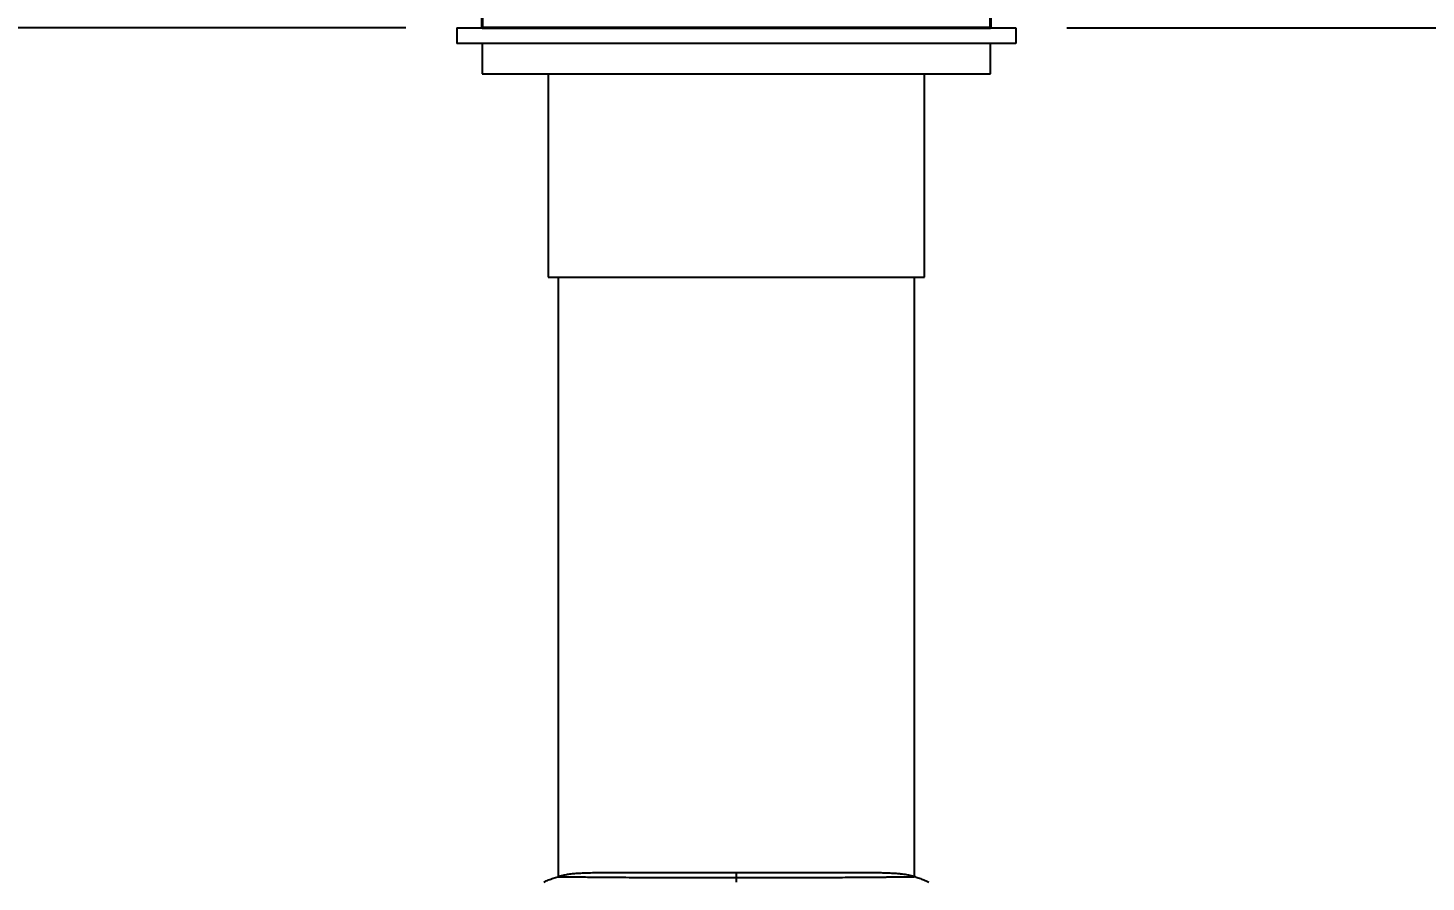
# Model space of a CAD drawing. Extents: x 57303 to 59729, y 58734 to 62164.
# Drawn here: x 58080.9 to 58355.9, y 59908.8 to 60076.7 of the extents above; entities that cross this region are included whole.
import ezdxf

# ---------------------------------------------------------------- set-up
doc = ezdxf.new("R2010")
doc.units = 0
doc.header["$MEASUREMENT"] = 0
doc.layers.get('Defpoints').update_dxf_attribs({"linetype": 'CONTINUOUS'})
for name, color, linetype in [('1', 7, 'CONTINUOUS'), ('______ - ____', 255, 'CONTINUOUS'), ('______ - ______', 7, 'CONTINUOUS'), ('______ - VISIBLETANGENT', 7, 'CONTINUOUS'), ('Dim', 4, 'CONTINUOUS'), ('YA', 7, 'CONTINUOUS')]:
    doc.layers.add(name, color=color, linetype=linetype)
doc.layers.add('OUTLINE', color=11, linetype='CONTINUOUS', lineweight=40)
doc.styles.add('h', font='', dxfattribs={"height": 30})
doc.styles.get("Standard").update_dxf_attribs({"font": 'txt.shx', "bigfont": 'ghs.shx'})
doc.styles.get('h').set_extended_font_data('Haansoft Batang')
doc.dimstyles.new('SERIM', dxfattribs={"dimscale": 10, "dimtxt": 3, "dimasz": 2, "dimexe": 1, "dimexo": 1.5, "dimgap": 1, "dimtad": 1, "dimtoh": 1, "dimdec": 0, "dimdsep": 46, "dimtxsty": 'h', "dimcen": -0.3, "dimclrt": 2, "dimadec": 0, "dimazin": 0, "dimtfac": 1, "dimtdec": 0, "dimtmove": 1, "dimatfit": 3, "dimfxl": 0, "dimtolj": 1, "dimtzin": 0, "dimarcsym": 0})

# ---------------------------------------------------------------- blocks, each defined once
blk = doc.blocks.new('*D42')
at = {"layer": 'Defpoints', "color": 0}
for p in [(58220.2, 60706.74), (57870.87, 60076.74), (58170.2, 60076.74)]:
    blk.add_point(p, dxfattribs=at)
at = {"layer": 'Dim', "color": 0, "lineweight": -2}
for p, q in [((58205.2, 60706.74), (57860.87, 60706.74)), ((57870.87, 60686.74), (57870.87, 60096.74)), ((58155.2, 60076.74), (57860.87, 60076.74))]:
    blk.add_line(p, q, dxfattribs=at)
at = {"layer": 'Dim', "color": 0}
for points in [[(57867.54, 60686.74), (57874.21, 60686.74), (57870.87, 60706.74)], [(57867.54, 60096.74), (57874.21, 60096.74), (57870.87, 60076.74)]]:
    blk.add_solid(points, dxfattribs=at)
at = {"layer": 'Dim', "color": 0, "insert": (57835.87, 60391.74), "char_height": 50, "attachment_point": 5, "rotation": 90}
blk.add_mtext('\\A1;630', dxfattribs=at)
blk = doc.blocks.new('*D44')
at = {"layer": 'Defpoints', "color": 0}
for p in [(58479.04, 60406.74), (58270.2, 60076.74), (58597.4, 60076.74)]:
    blk.add_point(p, dxfattribs=at)
at = {"layer": 'Dim', "color": 0, "lineweight": -2}
for p, q in [((58494.04, 60406.74), (58607.4, 60406.74)), ((58597.4, 60386.74), (58597.4, 60096.74)), ((58285.2, 60076.74), (58607.4, 60076.74))]:
    blk.add_line(p, q, dxfattribs=at)
at = {"layer": 'Dim', "color": 0}
for points in [[(58594.07, 60386.74), (58600.73, 60386.74), (58597.4, 60406.74)], [(58594.07, 60096.74), (58600.73, 60096.74), (58597.4, 60076.74)]]:
    blk.add_solid(points, dxfattribs=at)
at = {"layer": 'Dim', "color": 0, "insert": (58562.4, 60241.74), "char_height": 50, "attachment_point": 5, "rotation": 90}
blk.add_mtext('\\A1;330', dxfattribs=at)
blk = doc.blocks.new('*D35')
at = {"layer": 'Defpoints', "color": 0}
for p in [(58270.2, 60076.74), (58308.12, 59723.74), (58597.4, 59723.74)]:
    blk.add_point(p, dxfattribs=at)
at = {"layer": 'Dim', "color": 0, "lineweight": -2}
for p, q in [((58285.2, 60076.74), (58607.4, 60076.74)), ((58597.4, 60056.74), (58597.4, 59743.74)), ((58323.12, 59723.74), (58607.4, 59723.74))]:
    blk.add_line(p, q, dxfattribs=at)
at = {"layer": 'Dim', "color": 0}
for points in [[(58594.07, 60056.74), (58600.73, 60056.74), (58597.4, 60076.74)], [(58594.07, 59743.74), (58600.73, 59743.74), (58597.4, 59723.74)]]:
    blk.add_solid(points, dxfattribs=at)
at = {"layer": 'Dim', "color": 0, "insert": (58562.4, 59900.24), "char_height": 50, "attachment_point": 5, "rotation": 90}
blk.add_mtext('\\A1;353', dxfattribs=at)
blk = doc.blocks.new('*D45')
at = {"layer": 'Defpoints', "color": 0}
for p in [(58238.93, 60706.74), (58341.86, 59723.74), (58679.62, 59723.74)]:
    blk.add_point(p, dxfattribs=at)
at = {"layer": 'Dim', "color": 0, "lineweight": -2}
for p, q in [((58253.93, 60706.74), (58689.62, 60706.74)), ((58679.62, 60686.74), (58679.62, 59743.74)), ((58356.86, 59723.74), (58689.62, 59723.74))]:
    blk.add_line(p, q, dxfattribs=at)
at = {"layer": 'Dim', "color": 0}
for points in [[(58676.29, 60686.74), (58682.95, 60686.74), (58679.62, 60706.74)], [(58676.29, 59743.74), (58682.95, 59743.74), (58679.62, 59723.74)]]:
    blk.add_solid(points, dxfattribs=at)
at = {"layer": 'Dim', "color": 0, "insert": (58644.62, 60215.24), "char_height": 50, "attachment_point": 5, "rotation": 90}
blk.add_mtext('\\A1;983', dxfattribs=at)

msp = doc.modelspace()

# ---------------------------------------------------------------- linework, layer by layer
at = {"layer": '1', "color": 0, "linetype": 'Continuous'}
for p, q in [((58165.195, 60076.742), (58165.195, 60073.7)), ((58275.195, 60076.742), (58275.195, 60073.7)), ((58275.195, 60073.7), (58165.195, 60073.7))]:
    msp.add_line(p, q, dxfattribs=at)
at = {"layer": '______ - ____'}
for points, knots in [([(58185.195, 59909.827), (58185.195, 59909.829), (58185.196, 59909.834), (58185.201, 59909.841), (58185.209, 59909.849), (58185.224, 59909.861), (58185.251, 59909.877), (58185.291, 59909.897), (58185.343, 59909.92), (58185.405, 59909.945), (58185.479, 59909.972), (58185.589, 59910.009), (58185.74, 59910.057), (58186.005, 59910.131), (58186.35, 59910.215), (58186.781, 59910.301), (58187.393, 59910.403), (58187.869, 59910.457), (58188.195, 59910.488)], [0, 0, 0, 0, 0.006424, 0.0142612, 0.0254096, 0.038917, 0.0724992, 0.1193045, 0.1741565, 0.2429721, 0.3189293, 0.4095314, 0.5915356, 0.7952579, 1.2332497, 1.6581882, 2.1130684, 3.0948297, 3.0948297, 3.0948297, 3.0948297]), ([(58252.195, 59910.489), (58252.304, 59910.478), (58252.516, 59910.456), (58252.927, 59910.407), (58253.403, 59910.338), (58253.857, 59910.254), (58254.195, 59910.178), (58254.361, 59910.136), (58254.443, 59910.114)], [0, 0, 0, 0, 0.3286109, 0.6401966, 1.2413983, 1.7696007, 2.0256996, 2.2809882, 2.2809882, 2.2809882, 2.2809882]), ([(58220.195, 59909.629), (58219.156, 59909.632), (58215.734, 59909.637), (58211.171, 59909.638), (58206.457, 59909.645), (58203.062, 59909.654), (58199.1, 59909.672), (58195.734, 59909.696), (58192.796, 59909.722), (58191.067, 59909.737), (58189.149, 59909.755), (58187.743, 59909.768), (58186.716, 59909.778), (58186.397, 59909.781), (58186.053, 59909.784), (58185.783, 59909.785), (58185.56, 59909.787), (58185.459, 59909.788), (58185.383, 59909.79), (58185.323, 59909.793), (58185.276, 59909.797), (58185.242, 59909.802), (58185.219, 59909.807), (58185.206, 59909.813), (58185.2, 59909.817), (58185.196, 59909.822), (58185.195, 59909.825), (58185.195, 59909.827)], [0, 0, 0, 0, 3.1184708, 10.2661012, 13.6891456, 17.2607851, 20.4509704, 25.5734073, 27.3589099, 29.2658205, 30.7612457, 33.112657, 33.4850744, 33.8400999, 34.0711469, 34.5169259, 34.6502342, 34.7413767, 34.818604, 34.8782784, 34.9229873, 34.9573691, 34.9834406, 34.9921955, 34.9999786, 35.0053501, 35.010769, 35.010769, 35.010769, 35.010769]), ([(58255.195, 59909.827), (58255.195, 59909.825), (58255.194, 59909.822), (58255.19, 59909.816), (58255.183, 59909.813), (58255.171, 59909.807), (58255.149, 59909.802), (58255.114, 59909.797), (58255.068, 59909.793), (58255.008, 59909.79), (58254.932, 59909.788), (58254.84, 59909.787), (58254.691, 59909.786), (58254.524, 59909.785), (58254.236, 59909.783), (58253.786, 59909.779), (58252.658, 59909.769), (58251.31, 59909.755), (58249.894, 59909.742), (58248.58, 59909.73), (58247.149, 59909.718), (58245.296, 59909.702), (58243.312, 59909.686), (58239.426, 59909.662), (58235.248, 59909.647), (58229.39, 59909.639), (58224.827, 59909.637), (58221.294, 59909.632), (58220.195, 59909.629)], [0, 0, 0, 0, 0.005447, 0.0117362, 0.0198475, 0.0275093, 0.0516355, 0.0880646, 0.1324551, 0.1919559, 0.2692026, 0.3604322, 0.4654717, 0.7164285, 0.8618324, 1.3299111, 2.0676491, 4.245983, 5.3716011, 6.3179904, 8.1875063, 9.6639759, 11.8775551, 14.1412138, 21.3222782, 24.4104429, 31.7150435, 35.0107762, 35.0107762, 35.0107762, 35.0107762]), ([(58254.469, 59910.108), (58254.519, 59910.094), (58254.615, 59910.067), (58254.751, 59910.026), (58254.874, 59909.985), (58254.982, 59909.946), (58255.062, 59909.914), (58255.113, 59909.89), (58255.142, 59909.875), (58255.164, 59909.862), (58255.181, 59909.85), (58255.19, 59909.84), (58255.195, 59909.832), (58255.195, 59909.829), (58255.195, 59909.827)], [0, 0, 0, 0, 0.15657163, 0.29819762, 0.42772965, 0.54393633, 0.64428902, 0.68448677, 0.71481741, 0.74078761, 0.76170412, 0.77624965, 0.78242887, 0.78690917, 0.78690917, 0.78690917, 0.78690917])]:
    msp.add_open_spline(points, degree=3, knots=knots, dxfattribs=at)
for points in [[(58185.195, 59909.827), (58185.195, 59909.864), (58185.195, 59909.901)], [(58255.195, 59909.901), (58255.195, 59909.864), (58255.195, 59909.827)]]:
    msp.add_open_spline(points, degree=2, dxfattribs=at)
at = {"layer": '______ - ______'}
for points in [[(58170.195, 60073.7), (58170.195, 60070.721), (58170.195, 60067.742)], [(58270.195, 60067.742), (58270.195, 60070.721), (58270.195, 60073.7)], [(58170.195, 60067.742), (58220.195, 60067.742), (58270.195, 60067.742)], [(58183.195, 60067.742), (58183.195, 60047.742), (58183.195, 60027.742)], [(58257.195, 60027.742), (58257.195, 60047.742), (58257.195, 60067.742)], [(58183.195, 60027.742), (58220.195, 60027.742), (58257.195, 60027.742)], [(58185.195, 59909.901), (58185.195, 59968.821), (58185.195, 60027.742)], [(58255.195, 60027.742), (58255.195, 59968.821), (58255.195, 59909.901)]]:
    msp.add_open_spline(points, degree=2, dxfattribs=at)
for points, knots in [([(58188.195, 59910.488), (58188.368, 59910.504), (58188.735, 59910.535), (58189.552, 59910.589), (58190.758, 59910.64), (58192.476, 59910.678), (58194.202, 59910.695), (58195.905, 59910.705), (58197.532, 59910.711), (58199.583, 59910.716), (58202.731, 59910.72), (58205.938, 59910.721), (58209.393, 59910.722), (58213.829, 59910.722), (58217.577, 59910.722), (58220.195, 59910.722)], [0, 0, 0, 0, 0.5212121, 1.1057468, 2.4540889, 4.1427013, 6.2604426, 7.6324223, 9.252508, 11.1418306, 13.7859524, 18.6964178, 20.7611991, 24.1521461, 32.0052466, 32.0052466, 32.0052466, 32.0052466]), ([(58220.195, 59910.722), (58221.513, 59910.722), (58224.488, 59910.722), (58228.512, 59910.721), (58231.697, 59910.721), (58234.73, 59910.721), (58238.26, 59910.72), (58241.879, 59910.714), (58244.426, 59910.706), (58245.83, 59910.698), (58246.994, 59910.687), (58248.015, 59910.674), (58248.892, 59910.656), (58249.893, 59910.629), (58250.802, 59910.591), (58251.634, 59910.538), (58252.013, 59910.506), (58252.195, 59910.489)], [0, 0, 0, 0, 3.9531451, 8.9241297, 12.0738934, 13.508649, 18.022297, 22.6624059, 24.3671016, 25.6635089, 26.8741998, 27.8591825, 28.7263933, 29.5046275, 30.8656918, 31.4557878, 32.0052389, 32.0052389, 32.0052389, 32.0052389]), ([(58182.348, 59908.818), (58182.507, 59908.89), (58182.818, 59909.027), (58183.43, 59909.284), (58184.48, 59909.687), (58185.396, 59909.971), (58186.01, 59910.131)], [0, 0, 0, 0, 0.5240415, 1.0197774, 1.9925482, 3.8954352, 3.8954352, 3.8954352, 3.8954352]), ([(58182.348, 59908.802), (58182.348, 59908.802), (58182.348, 59908.802), (58182.348, 59908.804), (58182.348, 59908.809), (58182.348, 59908.814), (58182.348, 59908.817), (58182.348, 59908.817), (58182.348, 59908.818)], [0, 0, 0, 0, 0.000085267, 0.000249935, 0.006649417, 0.014056423, 0.015294934, 0.015992276, 0.015992276, 0.015992276, 0.015992276]), ([(58254.38, 59910.131), (58254.53, 59910.092), (58254.833, 59910.009), (58255.441, 59909.829), (58256.204, 59909.574), (58256.96, 59909.284), (58257.572, 59909.027), (58257.883, 59908.89), (58258.043, 59908.818)], [0, 0, 0, 0, 0.4646731, 0.9419771, 1.9030574, 2.8754614, 3.3715641, 3.8957776, 3.8957776, 3.8957776, 3.8957776])]:
    msp.add_open_spline(points, degree=3, knots=knots, dxfattribs=at)
at = {"layer": '______ - VISIBLETANGENT'}
msp.add_open_spline([(58220.195, 59910.722), (58220.195, 59909.747), (58220.195, 59908.772)], degree=2, dxfattribs=at)
at = {"layer": 'OUTLINE', "color": 0}
for p, q in [((58170.195, 60076.742), (58170.195, 60093.428)), ((58270.195, 60076.742), (58270.195, 60093.428)), ((58170.195, 60076.742), (58270.195, 60076.742))]:
    msp.add_line(p, q, dxfattribs=at)
at = {"layer": 'YA', "color": 0}
msp.add_line((58165.195, 60076.742), (58275.195, 60076.742), dxfattribs=at)

# ---------------------------------------------------------------- dimensions: what is measured, and where the dimension line sits
at = {"layer": 'Dim', "color": 0}
for base, p1, p2, picture, middle in [((57870.872, 60076.742), (58220.195, 60706.742), (58170.195, 60076.742), '*D42', (57835.872, 60391.742)), ((58679.62, 59723.742), (58238.927, 60706.742), (58341.855, 59723.742), '*D45', (58644.62, 60215.242)), ((58597.398, 60076.742), (58479.039, 60406.742), (58270.195, 60076.742), '*D44', (58562.398, 60241.742)), ((58597.398, 59723.742), (58270.195, 60076.742), (58308.123, 59723.742), '*D35', (58562.398, 59900.242))]:
    dim = msp.add_linear_dim(base=base, p1=p1, p2=p2, angle=90, dimstyle='SERIM', override={"dimtxt": 5, "dimtxsty": 'Standard', "dimclrt": 0}, dxfattribs=at)
    dim.commit()
    dim.dimension.update_dxf_attribs({"geometry": picture, "text_midpoint": middle})

doc.saveas('drawing.dxf')
